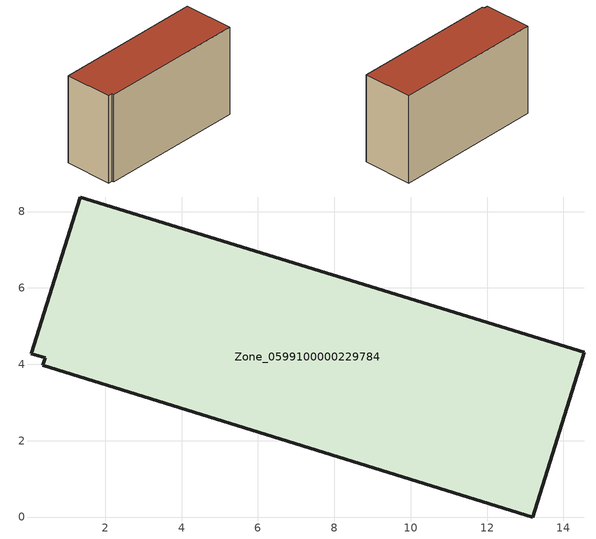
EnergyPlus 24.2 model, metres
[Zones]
Zone_0599100000229784
 floor ground (C_G): 0.43,4.17 0.06,4.28 1.34,8.38 14.55,4.31 13.2,0 0.36,3.98 z0.65
 wall outside (C_F): 13.2,0 14.55,4.31 1.34,8.38 0.06,4.28 0.43,4.17 0.36,3.98 13.2,0 z0.65:8.79
 roof outside (C_R): 0.06,4.28 0.43,4.17 0.36,3.98 13.2,0 14.55,4.31 1.34,8.38 z8.79
[BUILDING]
Pand.0599100000229784: North Axis=0; Terrain=City; Loads Convergence Tolerance Value=0.04; Temperature Convergence Tolerance Value=0.4; Solar Distribution=FullExterior; Maximum Number of Warmup Days=25; Minimum Number of Warmup Days=1
[Site:Location]
Rotterdam.The.Hague.AP_ZH_NLD Design_Conditions: Latitude=51.96; Longitude=4.45; Time Zone=1; Elevation=-4.5
[SITE:GROUNDTEMPERATURE:BUILDINGSURFACE]
18, 18, 18, 18, 18, 18, 18, 18, 18, 18, 18, 18
[MATERIAL] Thermal Absorptance=0.9; Solar Absorptance=0.7; Visible Absorptance=0.7
Name | Roughness | Thickness | Conductivity | Density | Specific Heat
G.TI.1965-1974 | MediumSmooth | 0.15 | 0.882353 | 540 | 1210
F.TI.1965-1974 | Rough | 0.3 | 0.697674 | 1920 | 840
R.TI.1965-1974 | MediumRough | 0.2 | 0.232558 | 1500 | 1000
[CONSTRUCTION]
C_G: G.TI.1965-1974
C_F: F.TI.1965-1974
C_R: R.TI.1965-1974
[ZONE]
Zone_0599100000229784: Type=1; Multiplier=1; Ceiling Height=Autocalculate; Volume=Autocalculate; Floor Area=autocalculate; Part of Total Floor Area=Yes
[ZONEINFILTRATION:DESIGNFLOWRATE]
Infil_Zone_0599100000229784: Zone or ZoneList or Space or SpaceList=Zone_0599100000229784; Schedule=AlwaysOn; Design Flow Rate Calculation Method=Flow/Area; Flow Rate per Floor Area=0.003; Constant Term Coefficient=1; Temperature Term Coefficient=0; Velocity Term Coefficient=0; Velocity Squared Term Coefficient=0
[HVACTEMPLATE:ZONE:IDEALLOADSAIRSYSTEM]
Zone_0599100000229784: Maximum Heating Supply Air Temperature=50; Minimum Cooling Supply Air Temperature=13; Maximum Heating Supply Air Humidity Ratio=0.0156; Minimum Cooling Supply Air Humidity Ratio=0.0077; Heating Limit=NoLimit; Cooling Limit=NoLimit; Dehumidification Control Type=ConstantSensibleHeatRatio; Cooling Sensible Heat Ratio=0.7; Dehumidification Setpoint=60; Humidification Control Type=None; Humidification Setpoint=30; Outdoor Air Method=None; Outdoor Air Flow Rate per Person=0.00944; Outdoor Air Flow Rate per Zone Floor Area=0; Outdoor Air Flow Rate per Zone=0; Demand Controlled Ventilation Type=None; Outdoor Air Economizer Type=NoEconomizer; Heat Recovery Type=None; Sensible Heat Recovery Effectiveness=0.7; Latent Heat Recovery Effectiveness=0.65
[ZONECONTROL:THERMOSTAT]
ThermostatControl_Zone_0599100000229784: Zone or ZoneList=Zone_0599100000229784; Control Type Schedule=DualSetpointControlType; Control 1=Thermostat_Zone_0599100000229784; Temperature Difference Between Cutout And Setpoint=0
[THERMOSTATSETPOINT:DUALSETPOINT]
Thermostat_Zone_0599100000229784: Heating Setpoint Temperature Schedule=HeatingSetpoint_Zone_0599100000229784; Cooling Setpoint Temperature Schedule=CoolingSetpoint_Zone_0599100000229784
[SCHEDULE:COMPACT]
HeatingSetpoint_Zone_0599100000229784: Through: 12/31, For: AllDays, Until: 24:00, 21
CoolingSetpoint_Zone_0599100000229784: Through: 12/31, For: AllDays, Until: 24:00, 24
DualSetpointControlType: Through: 12/31, For: AllDays, Until: 24:00, 4
AlwaysOn: Through: 12/31, For: AllDays, Until: 24:00, 1
